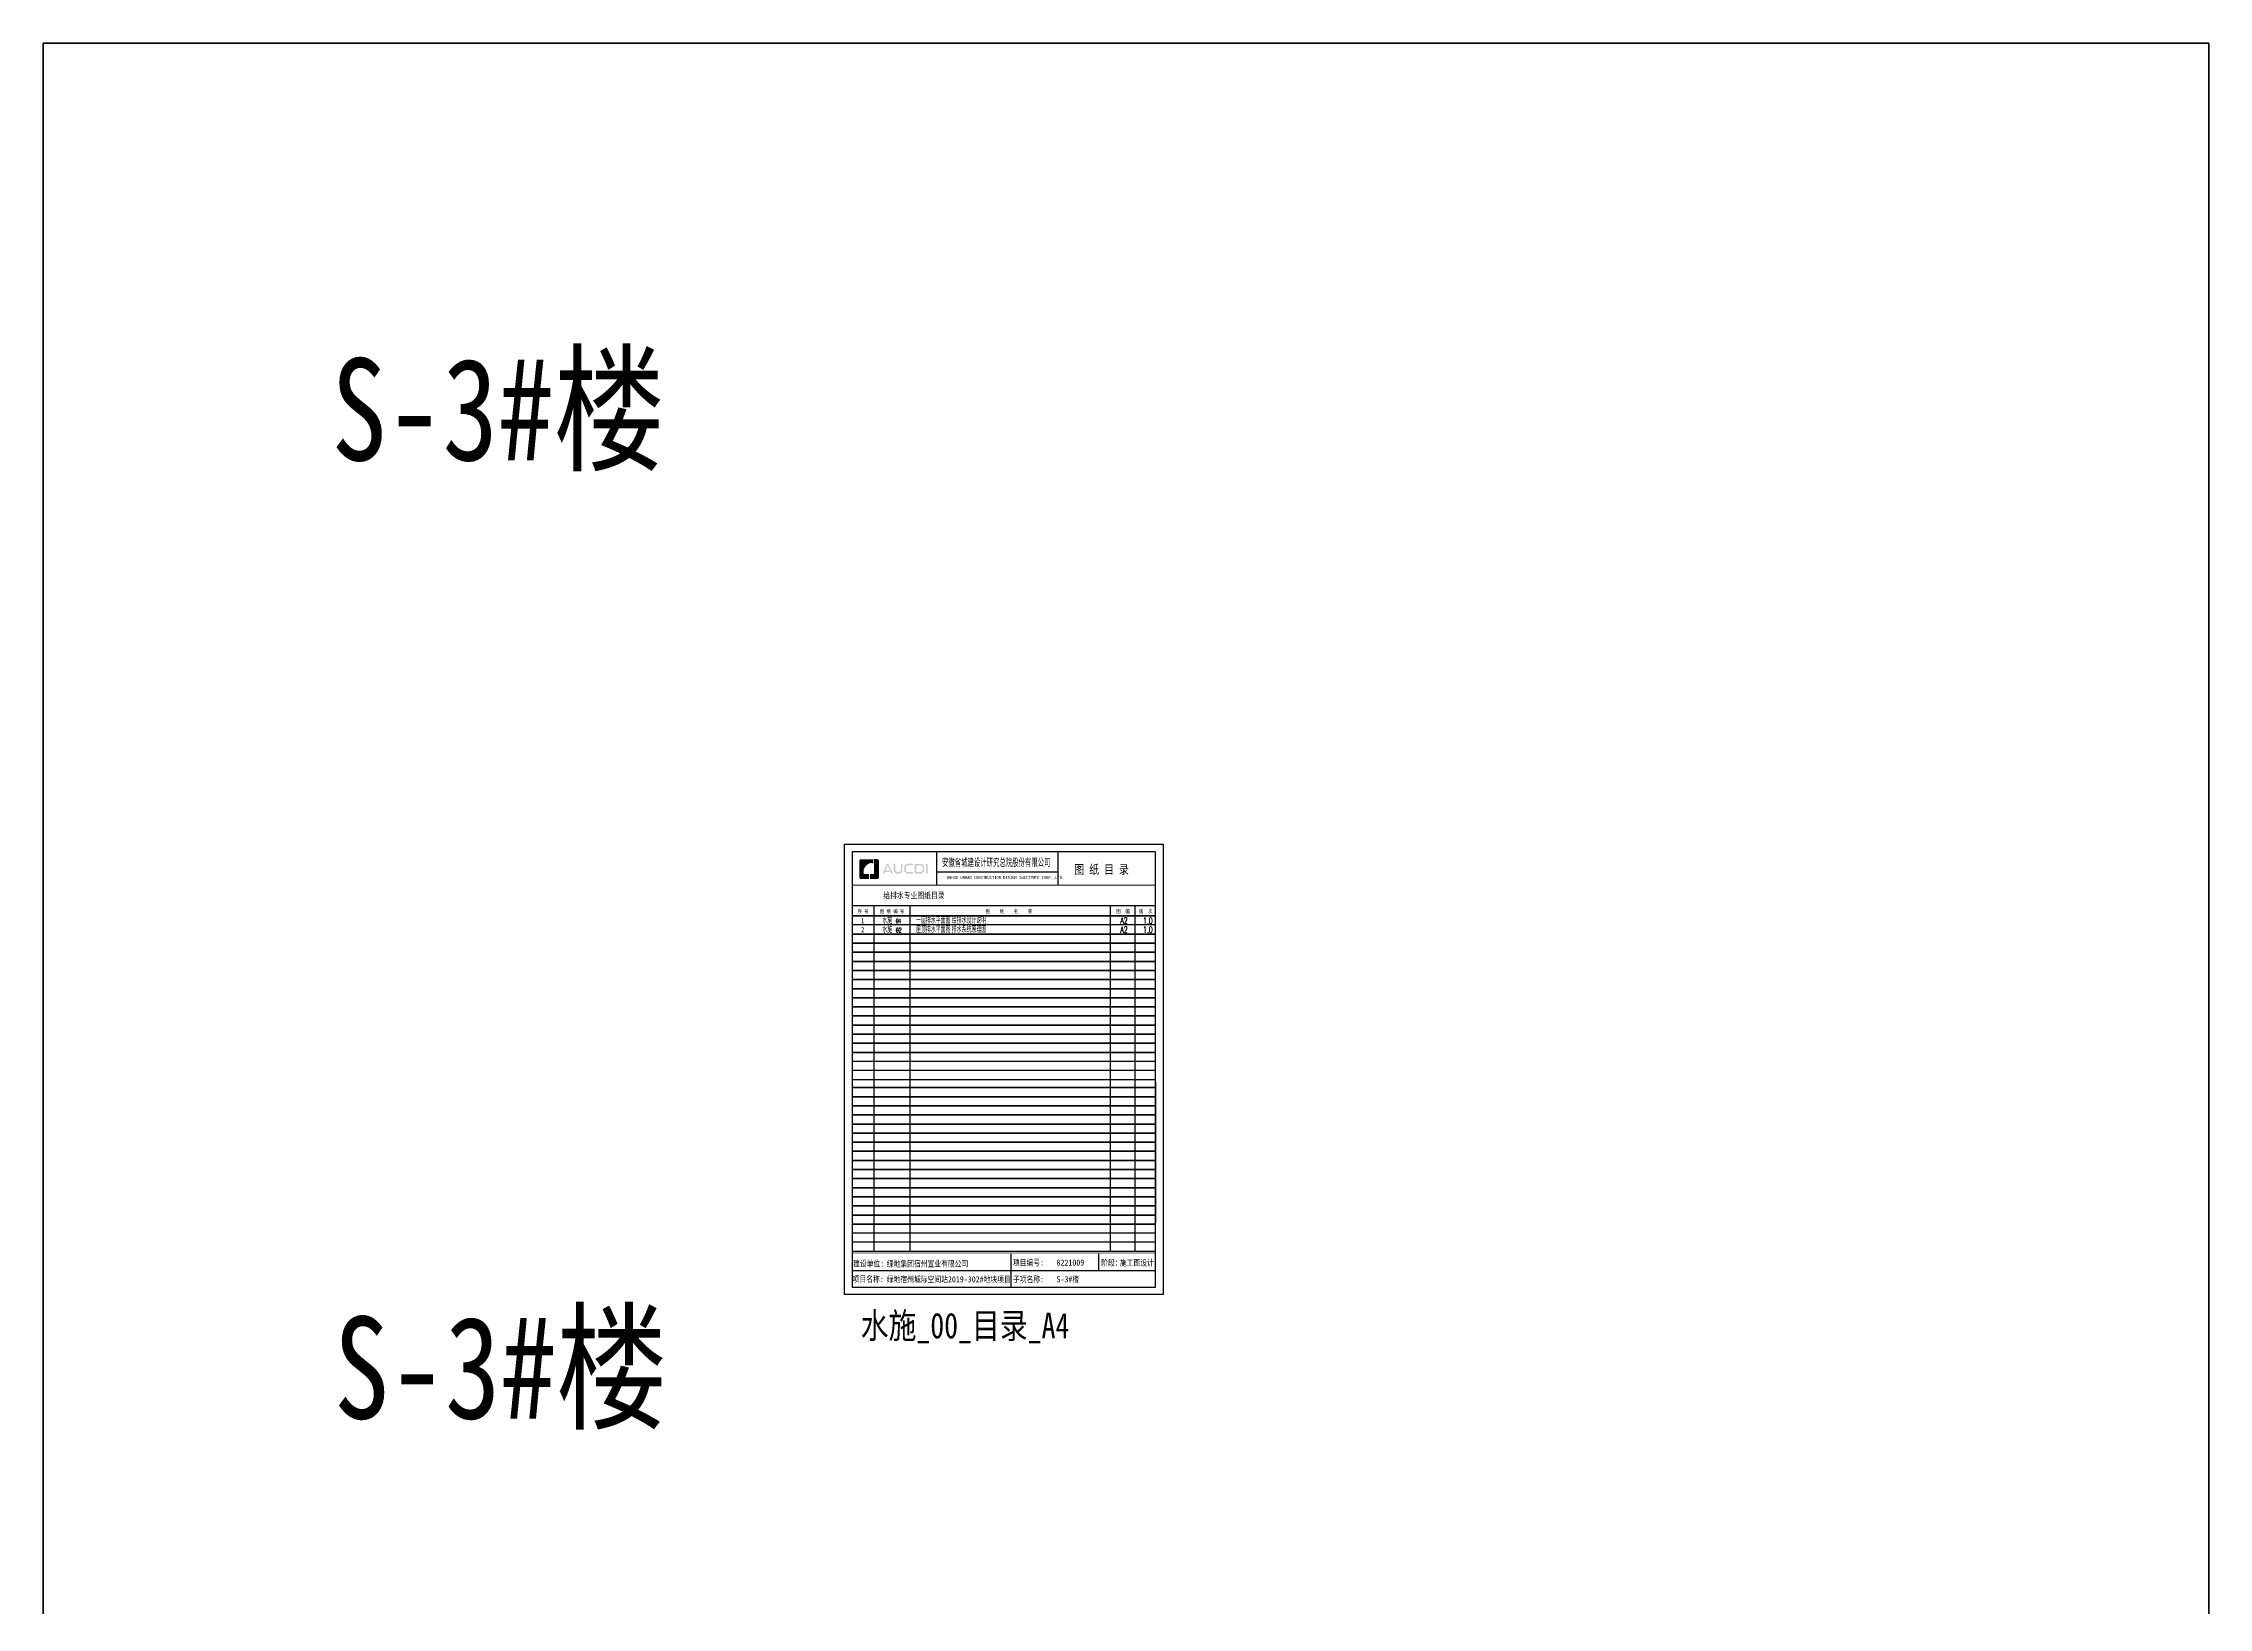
# Model space of a CAD drawing. Extents: x 1596975 to 1739683, y 860327 to 1295531.
# Drawn here: x 1596975 to 1739683, y 1192375 to 1295531 of the extents above; entities that cross this region are included whole.
import ezdxf

# ---------------------------------------------------------------- set-up
doc = ezdxf.new("R2010")
doc.units = 0
doc.header["$LTSCALE"] = 1000
doc.header["$MEASUREMENT"] = 0
for name, color, linetype in [('C-Sheet-图框', 101, 'Continuous'), ('PUB_TEXT', 4, 'Continuous'), ('text', 7, 'Continuous'), ('图框', 140, 'Continuous'), ('图签文字', 147, 'Continuous'), ('导图字', 7, 'Continuous')]:
    doc.layers.add(name, color=color, linetype=linetype)
doc.layers.add('ZC', color=6, linetype='Continuous', lineweight=40)
doc.styles.add('_HZTXT', font='simplex.shx', dxfattribs={"width": 0.8, "bigfont": 'HZTXT.shx'})
doc.styles.add('DIM_FONT', font='SIMPLEX.shx', dxfattribs={"width": 0.56})
doc.styles.add('STYLE111', font='simhei.ttf', dxfattribs={"width": 0.7})
doc.styles.add('建筑图签-1', font='simhei.ttf', dxfattribs={"width": 0.7})
doc.styles.add('黑体', font='simhei.ttf')

# ---------------------------------------------------------------- blocks, each defined once
blk = doc.blocks.new('院标1')
h = blk.add_hatch(color=150)
h.dxf.hatch_style = 1
h.set_gradient(color1=(33, 113, 253), color2=(33, 113, 253), tint=1, name='INVCURVED')
edge = h.paths.add_edge_path()
edge.add_spline(control_points=[(116373, 648379), (116379, 648379), (116382, 648379), (116391, 648379), (116391, 648379), (116391, 648379), (116616, 648379), (116616, 648379), (116616, 648379), (116616, 648379), (116616, 648054), (116616, 648054), (116616, 648054), (116616, 648054), (116108, 648054), (116108, 648054), (116108, 648054), (116028, 648054), (115963, 648111), (115963, 648199), (115963, 648199), (115963, 648199), (115963, 649215), (115963, 649215), (115963, 649215), (115963, 649295), (116018, 649360), (116108, 649360), (116108, 649360), (116108, 649360), (116897, 649360), (116897, 649360), (116897, 649360), (116897, 649360), (116897, 649080), (116897, 649080), (116897, 649080), (116897, 649080), (116566, 649140), (116356, 648859), (116356, 648859), (116245, 648719), (116240, 648545), (116247, 648466), (116247, 648466), (116254, 648386), (116247, 648466), (116247, 648466), (116247, 648466), (116247, 648466), (116258, 648374), (116373, 648379)], knot_values=[0, 0, 0, 0, 0.0714286, 0.0714286, 0.0714286, 0.1071429, 0.1428571, 0.1428571, 0.1428571, 0.1785714, 0.2142857, 0.2142857, 0.2142857, 0.25, 0.2857143, 0.2857143, 0.2857143, 0.3214286, 0.3571429, 0.3571429, 0.3571429, 0.3928571, 0.4285714, 0.4285714, 0.4285714, 0.4642857, 0.5, 0.5, 0.5, 0.5357143, 0.5714286, 0.5714286, 0.5714286, 0.6071429, 0.6428571, 0.6428571, 0.6428571, 0.6785714, 0.7142857, 0.7142857, 0.7142857, 0.75, 0.7857143, 0.7857143, 0.7857143, 0.8214286, 0.8571429, 0.8571429, 0.8571429, 0.9285714, 1, 1, 1, 1], degree=3, periodic=0)
h = blk.add_hatch(color=150)
h.dxf.hatch_style = 1
h.set_gradient(color1=(33, 113, 253), color2=(33, 113, 253), tint=1, name='INVCURVED')
edge = h.paths.add_edge_path()
edge.add_spline(control_points=[(117268, 649215), (117268, 649215), (117268, 648199), (117268, 648199), (117268, 648199), (117268, 648114), (117212, 648054), (117123, 648054), (117123, 648054), (117123, 648054), (116663, 648054), (116663, 648054), (116663, 648054), (116663, 648054), (116663, 648379), (116663, 648379), (116663, 648379), (116663, 648379), (116865, 648379), (116865, 648379), (116865, 648379), (116907, 648379), (116941, 648413), (116941, 648455), (116941, 648455), (116941, 648455), (116941, 649360), (116941, 649360), (116941, 649360), (116941, 649360), (117123, 649360), (117123, 649360), (117123, 649360), (117204, 649360), (117268, 649306), (117268, 649215)], knot_values=[0, 0, 0, 0, 0.1, 0.1, 0.1, 0.15, 0.2, 0.2, 0.2, 0.25, 0.3, 0.3, 0.3, 0.35, 0.4, 0.4, 0.4, 0.45, 0.5, 0.5, 0.5, 0.55, 0.6, 0.6, 0.6, 0.65, 0.7, 0.7, 0.7, 0.75, 0.8, 0.8, 0.8, 0.9, 1, 1, 1, 1], degree=3, periodic=0)

msp = doc.modelspace()

# ---------------------------------------------------------------- hatches: boundary and pattern name
h = msp.add_hatch(color=150)
h.dxf.hatch_style = 1
h.set_gradient(color1=(33, 113, 253), color2=(33, 113, 253), tint=1, name='INVCURVED')
edge = h.paths.add_edge_path()
edge.add_spline(control_points=[(1652055.7, 1241588.5), (1652055.7, 1241588.5), (1652055.7, 1240573.1), (1652055.7, 1240573.1), (1652055.7, 1240573.1), (1652055.7, 1240488), (1652000, 1240427.7), (1651910.3, 1240427.7), (1651910.3, 1240427.7), (1651910.3, 1240427.7), (1651450.5, 1240427.7), (1651450.5, 1240427.7), (1651450.5, 1240427.7), (1651450.5, 1240427.7), (1651450.5, 1240752.7), (1651450.5, 1240752.7), (1651450.5, 1240752.7), (1651450.5, 1240752.7), (1651652.9, 1240752.7), (1651652.9, 1240752.7), (1651652.9, 1240752.7), (1651694.8, 1240752.7), (1651728.7, 1240786.7), (1651728.7, 1240828.4), (1651728.7, 1240828.4), (1651728.7, 1240828.4), (1651728.7, 1241734), (1651728.7, 1241734), (1651728.7, 1241734), (1651728.7, 1241734), (1651910.3, 1241734), (1651910.3, 1241734), (1651910.3, 1241734), (1651992, 1241734), (1652055.7, 1241680.1), (1652055.7, 1241588.5)], knot_values=[0, 0, 0, 0, 0.1, 0.1, 0.1, 0.15, 0.2, 0.2, 0.2, 0.25, 0.3, 0.3, 0.3, 0.35, 0.4, 0.4, 0.4, 0.45, 0.5, 0.5, 0.5, 0.55, 0.6, 0.6, 0.6, 0.65, 0.7, 0.7, 0.7, 0.75, 0.8, 0.8, 0.8, 0.9, 1, 1, 1, 1], degree=3, periodic=0)
at = {"layer": '图签文字'}
h = msp.add_hatch(color=4, dxfattribs=at)
h.paths.add_polyline_path([(1655146.9, 1241423.7), (1655253.7, 1241423.7), (1655253.7, 1240768.9), (1655146.9, 1240768.9)])
h.paths.add_polyline_path([(1654507.1, 1241324.5), (1654507.1, 1240877.4), (1654813.6, 1240877.4), (1654919.2, 1240968.1), (1654919.2, 1241238.9), (1654816.8, 1241324.5)], flags=16)
h.paths.add_polyline_path([(1654406.8, 1241424.9), (1654406.8, 1240777.1), (1654850.8, 1240777.1), (1655019.5, 1240922), (1655019.5, 1241285.9), (1654853.2, 1241424.9)])
h.paths.add_polyline_path([(1654285.3, 1241428), (1654285.3, 1241330), (1653939.3, 1241330), (1653826.4, 1241235.7), (1653826.4, 1240963.9), (1653939.3, 1240877), (1654287.2, 1240877), (1654287.2, 1240773.4), (1653893, 1240773.4), (1653720.9, 1240921.3), (1653720.9, 1241285.6), (1653889.3, 1241428)])
h.paths.add_polyline_path([(1653024.8, 1241426.5), (1653127.4, 1241426.5), (1653127.4, 1240992.4), (1653224.3, 1240880.7), (1653403.3, 1240880.7), (1653500.2, 1240992.4), (1653500.2, 1241426.5), (1653597.2, 1241426.5), (1653597.2, 1240960.8), (1653457.3, 1240776.3), (1653170.2, 1240776.3), (1653024.8, 1240962.6)])
h.paths.add_polyline_path([(1652572.8, 1241425.3), (1652672.2, 1241425.3), (1652962.9, 1240775.7), (1652864.6, 1240775.7), (1652625.3, 1241314.7), (1652476.5, 1240984.7), (1652707.3, 1240984.7), (1652758.8, 1240886.8), (1652435, 1240886.8), (1652385.1, 1240773.9), (1652280.5, 1240773.9)])

# ---------------------------------------------------------------- linework, layer by layer
msp.add_line((1670275.9, 1227043.6), (1670275.9, 1217768.6))
at = {"layer": 'ZC', "color": 8}
msp.add_lwpolyline([(1596975, 1295530.8), (1739683.5, 1295530.8), (1739683.5, 1010732.1), (1596975, 1010732.1)], close=True, dxfattribs=at)
at = {"layer": '图框'}
for p, q in [((1650275.9, 1242218.4), (1650275.9, 1213518.4)), ((1670275.9, 1242218.4), (1650275.9, 1242218.4)), ((1655869.2, 1240018.4), (1655869.2, 1242218.4)), ((1663859.9, 1240018.4), (1663859.9, 1242218.4)), ((1670275.9, 1213518.4), (1670275.9, 1242218.4)), ((1663838.9, 1240880.5), (1655869.2, 1240880.5)), ((1650275.9, 1238668.4), (1650275.9, 1214668.4)), ((1650275.9, 1238668.4), (1650275.9, 1218868.4)), ((1650275.9, 1238668.4), (1670275.9, 1238668.4)), ((1670275.9, 1237993.4), (1650275.9, 1237993.4)), ((1670275.9, 1237993.4), (1650275.9, 1237993.4)), ((1650275.9, 1237993.4), (1670275.9, 1237993.4)), ((1650275.9, 1237993.4), (1670275.9, 1237993.4)), ((1670275.9, 1237393.4), (1650275.9, 1237393.4)), ((1651720.1, 1238668.4), (1651720.1, 1215868.4)), ((1654077.2, 1238668.4), (1654077.2, 1215868.4)), ((1667287.5, 1238668.4), (1667287.5, 1215868.4)), ((1668921.7, 1238668.4), (1668921.7, 1215868.4)), ((1670275.9, 1236793.4), (1650275.9, 1236793.4)), ((1650275.9, 1236793.4), (1670275.9, 1236793.4)), ((1650275.9, 1236793.4), (1670275.9, 1236793.4)), ((1670275.9, 1236793.4), (1650275.9, 1236793.4)), ((1670275.9, 1236193.4), (1650275.9, 1236193.4)), ((1670275.9, 1236193.4), (1650275.9, 1236193.4)), ((1650275.9, 1236193.4), (1670275.9, 1236193.4)), ((1670275.9, 1235593.4), (1650275.9, 1235593.4)), ((1670275.9, 1235593.4), (1650275.9, 1235593.4)), ((1650275.9, 1235593.4), (1670275.9, 1235593.4)), ((1650275.9, 1235593.4), (1670275.9, 1235593.4)), ((1670275.9, 1234993.4), (1650275.9, 1234993.4)), ((1670275.9, 1234993.4), (1650275.9, 1234993.4)), ((1670275.9, 1234993.4), (1650275.9, 1234993.4)), ((1670275.9, 1234993.4), (1650275.9, 1234993.4)), ((1650275.9, 1234993.4), (1670275.9, 1234993.4)), ((1650275.9, 1234993.4), (1670275.9, 1234993.4)), ((1670275.9, 1234393.4), (1650275.9, 1234393.4)), ((1650275.9, 1234393.4), (1670275.9, 1234393.4)), ((1650275.9, 1234393.4), (1670275.9, 1234393.4)), ((1670275.9, 1234393.4), (1650275.9, 1234393.4)), ((1670275.9, 1233793.4), (1650275.9, 1233793.4)), ((1670275.9, 1233793.4), (1650275.9, 1233793.4)), ((1650275.9, 1233793.4), (1670275.9, 1233793.4)), ((1650275.9, 1233793.4), (1670275.9, 1233793.4)), ((1670275.9, 1233193.4), (1650275.9, 1233193.4)), ((1670275.9, 1233193.4), (1650275.9, 1233193.4)), ((1650275.9, 1233193.4), (1670275.9, 1233193.4)), ((1650275.9, 1233193.4), (1670275.9, 1233193.4)), ((1670275.9, 1232593.4), (1650275.9, 1232593.4)), ((1670275.9, 1232593.4), (1650275.9, 1232593.4)), ((1670275.9, 1232593.4), (1650275.9, 1232593.4)), ((1670275.9, 1232593.4), (1650275.9, 1232593.4)), ((1650275.9, 1232593.4), (1670275.9, 1232593.4)), ((1650275.9, 1232593.4), (1670275.9, 1232593.4)), ((1670275.9, 1231993.4), (1650275.9, 1231993.4)), ((1650275.9, 1231993.4), (1670275.9, 1231993.4)), ((1650275.9, 1231993.4), (1670275.9, 1231993.4)), ((1670275.9, 1231993.4), (1650275.9, 1231993.4)), ((1670275.9, 1231393.4), (1650275.9, 1231393.4)), ((1670275.9, 1231393.4), (1650275.9, 1231393.4)), ((1650275.9, 1231393.4), (1670275.9, 1231393.4)), ((1650275.9, 1231393.4), (1670275.9, 1231393.4)), ((1670275.9, 1230793.4), (1650275.9, 1230793.4)), ((1670275.9, 1230793.4), (1650275.9, 1230793.4)), ((1650275.9, 1230793.4), (1670275.9, 1230793.4)), ((1650275.9, 1230793.4), (1670275.9, 1230793.4)), ((1670275.9, 1230193.4), (1650275.9, 1230193.4)), ((1670275.9, 1230193.4), (1650275.9, 1230193.4)), ((1670275.9, 1230193.4), (1650275.9, 1230193.4)), ((1670275.9, 1230193.4), (1650275.9, 1230193.4)), ((1650275.9, 1230193.4), (1670275.9, 1230193.4)), ((1650275.9, 1230193.4), (1670275.9, 1230193.4)), ((1670275.9, 1229593.4), (1650275.9, 1229593.4)), ((1650275.9, 1229593.4), (1670275.9, 1229593.4)), ((1650275.9, 1229593.4), (1670275.9, 1229593.4)), ((1670275.9, 1229593.4), (1650275.9, 1229593.4)), ((1670275.9, 1228993.4), (1650275.9, 1228993.4)), ((1670275.9, 1228993.4), (1650275.9, 1228993.4)), ((1650275.9, 1228993.4), (1670275.9, 1228993.4)), ((1650275.9, 1228993.4), (1670275.9, 1228993.4)), ((1670275.9, 1228393.4), (1650275.9, 1228393.4)), ((1670275.9, 1227793.4), (1650275.9, 1227793.4)), ((1670275.9, 1227193.4), (1650275.9, 1227193.4)), ((1670275.9, 1226668.4), (1650275.9, 1226668.4)), ((1650275.9, 1226668.4), (1670275.9, 1226668.4)), ((1650275.9, 1226668.4), (1670275.9, 1226668.4)), ((1670275.9, 1226668.4), (1650275.9, 1226668.4)), ((1670275.9, 1226068.4), (1650275.9, 1226068.4)), ((1670275.9, 1226068.4), (1650275.9, 1226068.4)), ((1650275.9, 1226068.4), (1670275.9, 1226068.4)), ((1650275.9, 1226068.4), (1670275.9, 1226068.4)), ((1670275.9, 1225468.4), (1650275.9, 1225468.4)), ((1670275.9, 1225468.4), (1650275.9, 1225468.4)), ((1650275.9, 1225468.4), (1670275.9, 1225468.4)), ((1650275.9, 1225468.4), (1670275.9, 1225468.4)), ((1670275.9, 1224868.4), (1650275.9, 1224868.4)), ((1670275.9, 1224868.4), (1650275.9, 1224868.4)), ((1670275.9, 1224868.4), (1650275.9, 1224868.4)), ((1670275.9, 1224868.4), (1650275.9, 1224868.4)), ((1650275.9, 1224868.4), (1670275.9, 1224868.4)), ((1650275.9, 1224868.4), (1670275.9, 1224868.4)), ((1670275.9, 1224268.4), (1650275.9, 1224268.4)), ((1650275.9, 1224268.4), (1670275.9, 1224268.4)), ((1650275.9, 1224268.4), (1670275.9, 1224268.4)), ((1670275.9, 1224268.4), (1650275.9, 1224268.4)), ((1670275.9, 1223668.4), (1650275.9, 1223668.4)), ((1670275.9, 1223668.4), (1650275.9, 1223668.4)), ((1650275.9, 1223668.4), (1670275.9, 1223668.4)), ((1650275.9, 1223668.4), (1670275.9, 1223668.4)), ((1670275.9, 1223068.4), (1650275.9, 1223068.4)), ((1670275.9, 1223068.4), (1650275.9, 1223068.4)), ((1650275.9, 1223068.4), (1670275.9, 1223068.4)), ((1650275.9, 1223068.4), (1670275.9, 1223068.4)), ((1670275.9, 1222468.4), (1650275.9, 1222468.4)), ((1670275.9, 1222468.4), (1650275.9, 1222468.4)), ((1670275.9, 1222468.4), (1650275.9, 1222468.4)), ((1670275.9, 1222468.4), (1650275.9, 1222468.4)), ((1650275.9, 1222468.4), (1670275.9, 1222468.4)), ((1650275.9, 1222468.4), (1670275.9, 1222468.4)), ((1670275.9, 1221868.4), (1650275.9, 1221868.4)), ((1650275.9, 1221868.4), (1670275.9, 1221868.4)), ((1650275.9, 1221868.4), (1670275.9, 1221868.4)), ((1670275.9, 1221868.4), (1650275.9, 1221868.4)), ((1670275.9, 1221268.4), (1650275.9, 1221268.4)), ((1670275.9, 1221268.4), (1650275.9, 1221268.4)), ((1650275.9, 1221268.4), (1670275.9, 1221268.4)), ((1650275.9, 1221268.4), (1670275.9, 1221268.4)), ((1670275.9, 1220668.4), (1650275.9, 1220668.4)), ((1670275.9, 1220668.4), (1650275.9, 1220668.4)), ((1650275.9, 1220668.4), (1670275.9, 1220668.4)), ((1650275.9, 1220668.4), (1670275.9, 1220668.4)), ((1670275.9, 1220068.4), (1650275.9, 1220068.4)), ((1670275.9, 1220068.4), (1650275.9, 1220068.4)), ((1670275.9, 1220068.4), (1650275.9, 1220068.4)), ((1670275.9, 1220068.4), (1650275.9, 1220068.4)), ((1650275.9, 1220068.4), (1670275.9, 1220068.4)), ((1650275.9, 1220068.4), (1670275.9, 1220068.4)), ((1670275.9, 1219468.4), (1650275.9, 1219468.4)), ((1650275.9, 1219468.4), (1670275.9, 1219468.4)), ((1650275.9, 1219468.4), (1670275.9, 1219468.4)), ((1670275.9, 1219468.4), (1650275.9, 1219468.4)), ((1670275.9, 1218868.4), (1650275.9, 1218868.4)), ((1670275.9, 1218868.4), (1650275.9, 1218868.4)), ((1650275.9, 1218868.4), (1670275.9, 1218868.4)), ((1650275.9, 1218868.4), (1670275.9, 1218868.4)), ((1670275.9, 1218268.4), (1650275.9, 1218268.4)), ((1670275.9, 1218268.4), (1650275.9, 1218268.4)), ((1670275.9, 1218268.4), (1650275.9, 1218268.4)), ((1670275.9, 1218268.4), (1650275.9, 1218268.4)), ((1650275.9, 1218268.4), (1670275.9, 1218268.4)), ((1650275.9, 1218268.4), (1670275.9, 1218268.4)), ((1670275.9, 1217668.4), (1650275.9, 1217668.4)), ((1650275.9, 1217668.4), (1670275.9, 1217668.4)), ((1670275.9, 1217668.4), (1650275.9, 1217668.4)), ((1650275.9, 1217668.4), (1670275.9, 1217668.4)), ((1670275.9, 1217068.4), (1650275.9, 1217068.4)), ((1670275.9, 1216468.4), (1650275.9, 1216468.4)), ((1670275.9, 1215868.4), (1650275.9, 1215868.4)), ((1650275.9, 1214617.4), (1670275.9, 1214618.9)), ((1660746.3, 1215718.4), (1660746.3, 1213518.4)), ((1666520.6, 1215718.4), (1666520.6, 1214618.6)), ((1650275.9, 1213518.4), (1670275.9, 1213518.4))]:
    msp.add_line(p, q, dxfattribs=at)
for points in [[(1670775.9, 1242718.4), (1670775.9, 1213018.4), (1649775.9, 1213018.4), (1649775.9, 1242718.4)], [(1670775.9, 1242718.4), (1670775.9, 1213018.4), (1649775.9, 1213018.4), (1649775.9, 1242718.4)], [(1650275.9, 1213518.4), (1670275.9, 1213518.4), (1670275.9, 1242218.4), (1650275.9, 1242218.4)]]:
    msp.add_lwpolyline(points, close=True, dxfattribs=at)
at = {"layer": '图框', "const_width": 56.2}
for points in [[(1650275.9, 1240018.4), (1670275.9, 1240018.4)], [(1650275.9, 1215768.6), (1670275.9, 1215768.6)]]:
    msp.add_lwpolyline(points, dxfattribs=at)

# ---------------------------------------------------------------- block references
msp.add_blockref('院标1', (1534785.5, 592370.2))

# ---------------------------------------------------------------- texts
at = {"layer": 'C-Sheet-图框', "color": 7, "linetype": 'Continuous', "style": 'STYLE111', "width": 0.7}
for s, p in [('1', (1650873.4, 1237512.3)), ('2', (1650873.4, 1236912.3))]:
    msp.add_text(s, height=350, dxfattribs=at).set_placement(p)
at = {"layer": 'PUB_TEXT', "linetype": 'Continuous', "style": '_HZTXT', "width": 0.6}
for p in [(1652272.5, 1237470.7), (1652272.5, 1236870.7)]:
    msp.add_text('水施 - ', height=400, dxfattribs=at).set_placement(p)
at = {"layer": 'PUB_TEXT', "color": 1, "linetype": 'Continuous', "width": 0.6}
for s, height, style, p in [('01', 300, 'DIM_FONT', (1653162.3, 1237504.8)), ('1.0', 400, '_HZTXT', (1669458, 1237482.5)), ('02', 300, 'DIM_FONT', (1653162.3, 1236904.8)), ('1.0', 400, '_HZTXT', (1669458, 1236882.5))]:
    msp.add_text(s, height=height, dxfattribs=dict(at, style=style)).set_placement(p)
at = {"layer": 'PUB_TEXT', "color": 7, "linetype": 'Continuous', "style": '_HZTXT', "width": 0.6}
for s, p in [('屋顶排水平面图', (1654492.5, 1236882.5)), ('一层排水平面图', (1654492.5, 1237482.5)), ('给排水设计说明', (1656846.5, 1237491)), ('排水系统原理图', (1656846.5, 1236891)), ('A2', (1667958.4, 1237482.5)), ('A2', (1667958.4, 1236882.5))]:
    msp.add_text(s, height=400, dxfattribs=at).set_placement(p)
at = {"layer": 'text', "color": 2, "style": '黑体', "width": 0.8}
for p in [(1615959.4, 1268028.5), (1616120.3, 1204842.2)]:
    msp.add_text('S-3#楼', height=6729.45, dxfattribs=at).set_placement(p)
at = {"layer": '图签文字', "color": 7, "style": '建筑图签-1'}
for s, height, width, p in [('安徽省城建设计研究总院股份有限公司', 500, 0.6, (1656206.4, 1241272.9)), ('图 纸 目 录', 600, 0.8, (1664918.8, 1240758.8)), ('给排水专业图纸目录', 400, 0.8, (1652337.9, 1239144)), ('序 号', 250, 0.8, (1650638.3, 1238169.6)), ('图 纸 编 号', 250, 0.8, (1652106, 1238169.6)), ('图    纸    名    称', 250, 0.8, (1659073, 1238169.6)), ('图  幅', 250, 0.8, (1667691.6, 1238169.6)), ('版  次', 250, 0.8, (1669188, 1238169.6)), (' 建设单位: ', 400, 0.8, (1650079.6, 1214867.4)), ('项目编号:', 400, 0.8, (1660873.8, 1214932.4)), ('阶段：', 400, 0.8, (1666693.4, 1214920)), ('项目名称:', 400, 0.8, (1650313.1, 1213845)), ('子项名称:', 400, 0.8, (1660873.8, 1213832.6))]:
    msp.add_text(s, height=height, dxfattribs=dict(at, width=width)).set_placement(p)
at = {"layer": '图签文字', "color": 7, "linetype": 'Continuous', "style": '建筑图签-1', "width": 0.91}
msp.add_text('ANHUI URBAN CONSTRUCTION DESIGN INSTITUTE CORP.,LTD.', height=200, dxfattribs=at).set_placement((1656522.5, 1240426.4))
at = {"layer": '图签文字', "color": 6, "style": '建筑图签-1', "width": 0.8}
for s, p in [('绿地集团宿州置业有限公司', (1652562.5, 1214852.3)), ('8221009', (1663750.2, 1214932.4)), ('施工图设计', (1667926, 1214920)), ('绿地宿州城际空间站2019-302#地块项目', (1652562.5, 1213829.7))]:
    msp.add_text(s, height=400, dxfattribs=at).set_placement(p)
at = {"layer": '图签文字', "color": 2, "style": '建筑图签-1', "width": 0.8}
msp.add_text('S-3#楼', height=400, dxfattribs=at).set_placement((1663750.2, 1213832.4))
at = {"layer": '导图字', "color": 1, "style": '黑体', "width": 0.8}
msp.add_text('水施_00_目录_A4', height=1682.363, dxfattribs=at).set_placement((1650844.6, 1210139.6))

doc.saveas('drawing.dxf')
